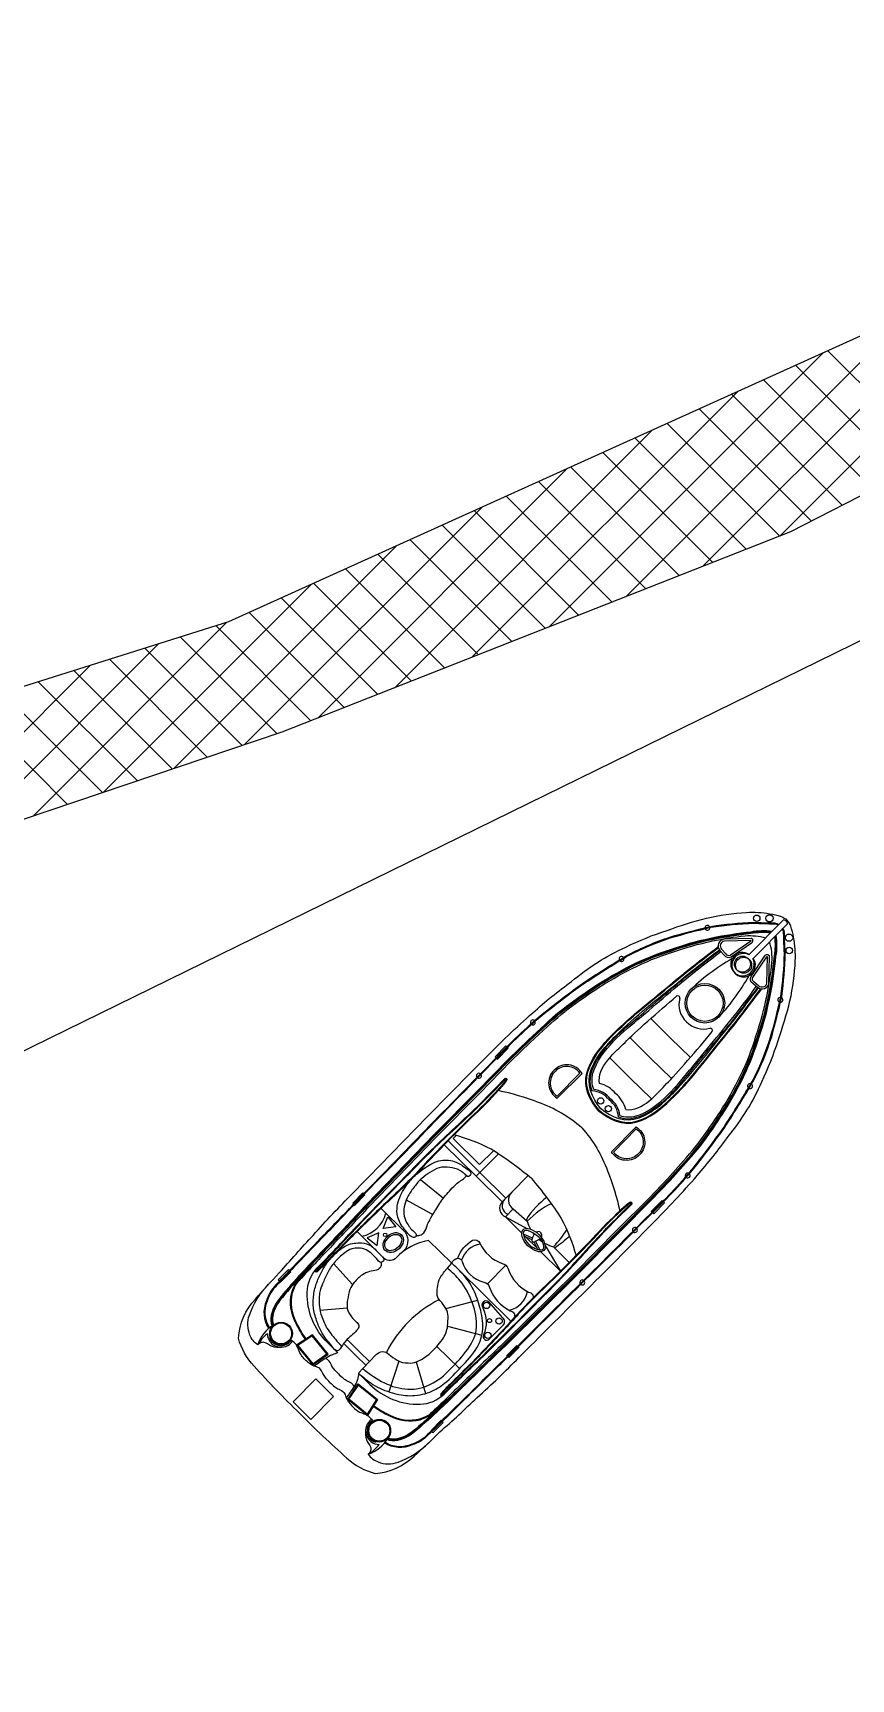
# Model space of a CAD drawing. Header units: metres. Extents: x 268124 to 271097, y 2138069 to 2140457.
# Drawn here: x 270494.3 to 270573, y 2138264.2 to 2138422.5 of the extents above; entities that cross this region are included whole.
import ezdxf

# ---------------------------------------------------------------- set-up
doc = ezdxf.new("R2010")
doc.units = ezdxf.units.M
doc.layers.add('PORT', color=5, linetype='Continuous')
doc.layers.add('village', color=3, linetype='Continuous')

msp = doc.modelspace()

# ---------------------------------------------------------------- linework, layer by layer
at = {"color": 32, "true_color": 0xcd6928}
for p, q in [((270555.63, 2138325.83), (270553.72, 2138327.72)), ((270553.71, 2138323.89), (270551.71, 2138325.87)), ((270555.63, 2138325.83), (270557.54, 2138323.94)), ((270551.79, 2138321.95), (270549.79, 2138323.93)), ((270553.71, 2138323.89), (270555.71, 2138321.92)), ((270551.79, 2138321.95), (270553.8, 2138319.97)), ((270536.94, 2138312.53), (270533.87, 2138315.56)), ((270537.3, 2138312.9), (270534.23, 2138315.93)), ((270531.59, 2138312.23), (270533.8, 2138310.44)), ((270530.21, 2138310.26), (270532.77, 2138308.87)), ((270540.49, 2138309.39), (270539.74, 2138308.63)), ((270539.74, 2138308.63), (270541.31, 2138307.08)), ((270539.74, 2138308.63), (270541.8, 2138307.51)), ((270542.36, 2138306.57), (270541.5, 2138306.97)), ((270542.29, 2138306.43), (270541.54, 2138306.78)), ((270541.67, 2138306.72), (270542.79, 2138305.62)), ((270542.49, 2138306.24), (270542.87, 2138305.45)), ((270542.63, 2138306.3), (270543.05, 2138305.43)), ((270543.15, 2138305.26), (270545.03, 2138303.4)), ((270543.57, 2138305.88), (270545.03, 2138303.4)), ((270523.22, 2138304.15), (270525.05, 2138302.13)), ((270535.17, 2138303.62), (270540.27, 2138298.58)), ((270538.02, 2138302.18), (270539.8, 2138303.97)), ((270534.03, 2138299.8), (270537.09, 2138300.62)), ((270521.91, 2138299.66), (270524.53, 2138299.89)), ((270534.19, 2138298.11), (270537.48, 2138297.26)), ((270517.14, 2138297.05), (270517.07, 2138297.03)), ((270524.19, 2138296.44), (270525.39, 2138295.26)), ((270524.53, 2138296.84), (270525.75, 2138295.62)), ((270526.67, 2138294.72), (270525.75, 2138295.62)), ((270533.15, 2138296.16), (270535.34, 2138294.03)), ((270526.31, 2138294.35), (270525.39, 2138295.26)), ((270529.48, 2138294.76), (270528.54, 2138291.8)), ((270531.17, 2138294.67), (270532.06, 2138291.63)), ((270527.28, 2138287.03), (270527.25, 2138286.95))]:
    msp.add_line(p, q, dxfattribs=at)
for points in [[(270519.94, 2138289.75, -0.01736), (270515.58, 2138294.27, -0.12634), (270514.07, 2138296.96, -0.172899), (270515.7, 2138300.72, -0.013884), (270518, 2138303.23, -0.008973), (270521.26, 2138306.85, -0.01509), (270525.07, 2138310.91, 0.002245), (270531.06, 2138317.06, -0.003342), (270537.75, 2138323.84, -0.016984), (270542.37, 2138328.25, -0.024546), (270546.11, 2138331.27, -0.067942), (270551.33, 2138334.58, -0.033948), (270555.29, 2138336.18, -0.022001), (270559.08, 2138337.36, -0.042872), (270562.93, 2138337.91, -0.059514), (270565.18, 2138337.78, -0.046364), (270566.26, 2138337.51, -0.104882), (270566.85, 2138337.17, -0.104882)], [(270519.94, 2138289.75, 0.01736), (270524.51, 2138285.43, 0.12634), (270527.22, 2138283.95, 0.172899), (270530.96, 2138285.62, 0.013884), (270533.45, 2138287.95, 0.008973), (270537.03, 2138291.25, 0.01509), (270541.05, 2138295.1, -0.002245), (270547.13, 2138301.17, 0.003342), (270553.84, 2138307.93, 0.016984), (270558.19, 2138312.6, 0.024546), (270561.18, 2138316.37, 0.067942), (270564.42, 2138321.63, 0.033948), (270565.98, 2138325.6, 0.022001), (270567.12, 2138329.4, 0.042872), (270567.63, 2138333.26, 0.059514), (270567.47, 2138335.51, 0.046364), (270567.19, 2138336.58, 0.104882), (270566.85, 2138337.17, 0.104882)], [(270522, 2138306.6, 0.006425), (270525.64, 2138310.38, 0.002217), (270531.62, 2138316.51, -0.003368), (270538.34, 2138323.38, -0.024633), (270542.67, 2138327.6, -0.015037), (270545.81, 2138330.08, -0.025439), (270547.63, 2138331.38, -0.013843), (270551.56, 2138333.84, -0.040266), (270555.57, 2138335.53, -0.016729), (270559.51, 2138336.56, -0.029739), (270563.63, 2138336.96, 0.01525), (270565.58, 2138336.9, -0.132389), (270565.93, 2138336.82, -0.028442), (270566.06, 2138336.76, -0.028442)], [(270522.05, 2138306.54, 0.006424), (270525.7, 2138310.33, 0.002217), (270531.68, 2138316.46, -0.003368), (270538.39, 2138323.33, -0.024633), (270542.72, 2138327.55, -0.015038), (270545.86, 2138330.02, -0.025461), (270547.67, 2138331.31, -0.013839), (270551.6, 2138333.77, -0.040238), (270555.6, 2138335.45, -0.016715), (270559.52, 2138336.48, -0.029693), (270563.63, 2138336.88, 0.015234), (270565.59, 2138336.82, -0.134036), (270565.9, 2138336.75, -0.024879), (270566, 2138336.7, -0.024879)], [(270536.72, 2138292.04, -0.006424), (270540.46, 2138295.73, -0.002217), (270546.52, 2138301.78, 0.003368), (270553.32, 2138308.57, 0.024633), (270557.49, 2138312.94, 0.015038), (270559.93, 2138316.1, 0.025461), (270561.2, 2138317.93, 0.013839), (270563.62, 2138321.89, 0.040238), (270565.25, 2138325.9, 0.016715), (270566.24, 2138329.84, 0.029693), (270566.59, 2138333.96, -0.015234), (270566.51, 2138335.91, 0.134036), (270566.44, 2138336.22, 0.024879), (270566.38, 2138336.32, 0.024879)], [(270536.77, 2138291.99, -0.006425), (270540.51, 2138295.67, -0.002217), (270546.58, 2138301.72, 0.003368), (270553.37, 2138308.51, 0.024633), (270557.55, 2138312.89, 0.015037), (270559.99, 2138316.06, 0.025439), (270561.26, 2138317.89, 0.013843), (270563.69, 2138321.85, 0.040266), (270565.33, 2138325.88, 0.016729), (270566.32, 2138329.83, 0.029739), (270566.67, 2138333.96, -0.01525), (270566.59, 2138335.91, 0.132389), (270566.51, 2138336.25, 0.028442), (270566.44, 2138336.38, 0.028442)], [(270543.59, 2138327.17, -0.031596), (270546.32, 2138329.41, -0.004928), (270548.26, 2138330.75, -0.02844), (270551.81, 2138332.8, -0.042875), (270555.63, 2138334.34, -0.035347), (270559.59, 2138335.46, -0.024093), (270563.37, 2138336.05, -0.079837), (270565.42, 2138336.11)], [(270543.65, 2138327.11, -0.031592), (270546.37, 2138329.35, -0.004926), (270548.3, 2138330.69, -0.028436), (270551.84, 2138332.73, -0.042895), (270555.66, 2138334.27, -0.035363), (270559.61, 2138335.39, -0.024111), (270563.38, 2138335.98, -0.077658), (270565.35, 2138336.04, -0.077658)], [(270543.7, 2138327.06, -0.031588), (270546.41, 2138329.29, -0.004924), (270548.34, 2138330.62, -0.028433), (270551.88, 2138332.66, -0.042917), (270555.68, 2138334.19, -0.035379), (270559.63, 2138335.31, -0.02413), (270563.39, 2138335.9, -0.075408), (270565.28, 2138335.97, -0.075408)], [(270543.8, 2138326.94, -0.031581), (270546.5, 2138329.16, -0.00492), (270548.43, 2138330.5, -0.028426), (270551.95, 2138332.52, -0.042959), (270555.73, 2138334.05, -0.035411), (270559.66, 2138335.16, -0.028829), (270562.82, 2138335.66, -0.092336), (270564.77, 2138335.46, -0.080328)], [(270556.99, 2138313.91, 0.031588), (270559.19, 2138316.65, 0.004924), (270560.5, 2138318.6, 0.028433), (270562.5, 2138322.15, 0.042917), (270563.99, 2138325.98, 0.035379), (270565.07, 2138329.93, 0.02413), (270565.62, 2138333.71, 0.075408), (270565.66, 2138335.59, 0.075408)], [(270557.04, 2138313.86, 0.031592), (270559.25, 2138316.61, 0.004926), (270560.57, 2138318.56, 0.028436), (270562.57, 2138322.12, 0.042895), (270564.06, 2138325.95, 0.035363), (270565.14, 2138329.92, 0.024111), (270565.69, 2138333.69, 0.077658), (270565.73, 2138335.66, 0.077658)], [(270557.1, 2138313.81, 0.031596), (270559.32, 2138316.56, 0.004928), (270560.63, 2138318.51, 0.02844), (270562.64, 2138322.09, 0.042875), (270564.14, 2138325.93, 0.035347), (270565.22, 2138329.9, 0.024093), (270565.77, 2138333.68, 0.079837), (270565.8, 2138335.73)], [(270560.38, 2138334.26), (270560.79, 2138333.79, 0.382221), (270561.45, 2138333.64), (270563.42, 2138334.99, 0.786544), (270563.37, 2138335.41), (270560.79, 2138335.32, 0.616464), (270560.38, 2138334.26, 3.844907)], [(270556.87, 2138314.02, 0.031581), (270559.06, 2138316.74, 0.00492), (270560.37, 2138318.68, 0.028426), (270562.36, 2138322.22, 0.042959), (270563.85, 2138326.02, 0.035411), (270564.91, 2138329.96, 0.028829), (270565.38, 2138333.13, 0.092336), (270565.16, 2138335.08, 0.080328)], [(270564, 2138330.68), (270563.53, 2138331.08, -0.382221), (270563.38, 2138331.74), (270564.7, 2138333.72, -0.786544), (270565.13, 2138333.68), (270565.06, 2138331.1, -0.616464), (270564, 2138330.68, -3.844907)], [(270543.59, 2138327.17), (270541.92, 2138325.63), (270540.04, 2138323.81), (270537.06, 2138320.75), (270532.93, 2138316.58), (270526.39, 2138309.82, -0.002601), (270522.88, 2138306.1, 0.004411), (270519.89, 2138302.95, 0.013009), (270517.94, 2138300.69, 0.113396), (270517.22, 2138299.16, 0.146005), (270517.3, 2138298.13, 1.595219)], [(270543.64, 2138327.11), (270541.98, 2138325.58), (270540.1, 2138323.75), (270537.11, 2138320.7), (270532.99, 2138316.53), (270526.45, 2138309.76, -0.002601), (270522.94, 2138306.05, 0.004411), (270519.95, 2138302.9, 0.013003), (270518, 2138300.64, 0.113337), (270517.29, 2138299.14, 0.144821), (270517.37, 2138298.17, 0.138987)], [(270543.7, 2138327.05), (270542.03, 2138325.52), (270540.15, 2138323.7), (270537.17, 2138320.64), (270533.04, 2138316.47), (270526.5, 2138309.71, -0.002601), (270522.99, 2138306, 0.00441), (270520, 2138302.85, 0.012997), (270518.06, 2138300.59, 0.113276), (270517.37, 2138299.12, 0.142458), (270517.43, 2138298.21, 0.142458)], [(270543.8, 2138326.94), (270542.13, 2138325.41), (270540.26, 2138323.59), (270537.28, 2138320.54), (270533.15, 2138316.37), (270526.62, 2138309.6, -0.002601), (270523.1, 2138305.89, 0.00441), (270520.12, 2138302.74, 0.002867), (270519.68, 2138302.26, 0.002867)], [(270544.74, 2138320.03), (270547.12, 2138322.43, 0.483063), (270544.44, 2138322.75, 0.50024), (270544.74, 2138320.03, 0.418424)], [(270523.62, 2138295.56), (270522.63, 2138296.54, -0.202722), (270520.67, 2138301.35, -0.178768), (270521.62, 2138303.69, 0.010028), (270524.9, 2138307.15, -0.005356), (270530.4, 2138312.8, -0.016605), (270534.95, 2138317.26, 0.018921), (270539.65, 2138321.91, -0.925873), (270539.86, 2138321.75, -0.041202), (270539.12, 2138320.84, -0.024461), (270536.46, 2138318.14, 0.012888), (270531.35, 2138312.92, -0.019359), (270528.29, 2138309.94, 0.002375), (270524.74, 2138306.49, -0.006386), (270522.55, 2138304.24, -0.013656), (270521.65, 2138303.35, -0.862706), (270521.46, 2138303.5, 0.648089)], [(270521.52, 2138303.46, -0.016488), (270521.68, 2138303.64, 0.010023), (270524.96, 2138307.1, -0.005356), (270530.45, 2138312.75, -0.016607), (270535, 2138317.2, 0.018921), (270539.71, 2138321.85, 0.01143), (270539.71, 2138321.86, -0.913283), (270539.8, 2138321.79, -0.041174), (270539.06, 2138320.89, -0.024478), (270536.4, 2138318.19, 0.012889), (270531.3, 2138312.97, -0.019362), (270528.24, 2138309.99, 0.002377), (270524.69, 2138306.54, -0.006391), (270522.49, 2138304.29, -0.013664), (270521.6, 2138303.41, 0.000701), (270521.6, 2138303.41, -0.819976), (270521.52, 2138303.46, -0.819976)], [(270547.09, 2138317.19, 0.096403), (270542.93, 2138319.63, 0.040538), (270539.05, 2138320.77, 1.92312)], [(270542.26, 2138312.31, 0.033687), (270538.39, 2138315.13, 0.051879), (270534.81, 2138316.51, 1.92312)], [(270547.09, 2138317.19, -0.096403), (270549.57, 2138313.06, -0.040538), (270550.75, 2138309.2, -1.92312)], [(270549.95, 2138314.88), (270552.32, 2138317.28, -0.483063), (270552.67, 2138314.61, -0.50024), (270549.95, 2138314.88, -0.418424)], [(270557.1, 2138313.81), (270555.58, 2138312.12), (270553.78, 2138310.22), (270550.76, 2138307.2), (270546.63, 2138303.03), (270539.94, 2138296.42, 0.002601), (270536.27, 2138292.87, -0.004411), (270533.15, 2138289.84, -0.013009), (270530.9, 2138287.86, -0.113396), (270529.38, 2138287.13, -0.146005), (270528.35, 2138287.2, -1.595219)], [(270557.04, 2138313.86), (270555.53, 2138312.17), (270553.72, 2138310.27), (270550.7, 2138307.26), (270546.58, 2138303.09), (270539.88, 2138296.47, 0.002601), (270536.21, 2138292.92, -0.004411), (270533.09, 2138289.9, -0.013003), (270530.86, 2138287.92, -0.113337), (270529.36, 2138287.2, -0.144821), (270528.39, 2138287.26, -0.138987)], [(270556.99, 2138313.91), (270555.47, 2138312.23), (270553.67, 2138310.33), (270550.65, 2138307.31), (270546.52, 2138303.14), (270539.83, 2138296.53, 0.002601), (270536.16, 2138292.97, -0.00441), (270533.04, 2138289.95, -0.012997), (270530.81, 2138287.98, -0.113276), (270529.35, 2138287.28, -0.142458), (270528.43, 2138287.33, -0.142458)], [(270556.87, 2138314.01), (270555.36, 2138312.33), (270553.56, 2138310.43), (270550.54, 2138307.42), (270546.41, 2138303.25), (270539.72, 2138296.64, 0.002601), (270536.05, 2138293.08, -0.00441), (270532.94, 2138290.07, -0.002867), (270532.45, 2138289.62, -0.002867)], [(270541.91, 2138312.58), (270540.35, 2138311, 0.462925), (270540.49, 2138309.39), (270541.84, 2138308.21)], [(270542.26, 2138312.31, -0.033687), (270545.12, 2138308.47, -0.051879), (270546.54, 2138304.91, -1.92312)], [(270525.62, 2138293.59), (270526.71, 2138292.51, 0.202722), (270531.54, 2138290.6, 0.178768), (270533.86, 2138291.58, -0.010028), (270537.29, 2138294.9, 0.005356), (270542.88, 2138300.46, 0.016605), (270547.29, 2138305.06, -0.018921), (270551.88, 2138309.81, 0.925873), (270551.73, 2138310.02, 0.041202), (270550.82, 2138309.26, 0.024461), (270548.15, 2138306.57, -0.012888), (270542.98, 2138301.41, 0.019359), (270540.04, 2138298.32, -0.002375), (270536.63, 2138294.73, 0.006386), (270534.4, 2138292.51, 0.013656), (270533.52, 2138291.6, 0.862706), (270533.68, 2138291.42, -0.648089)], [(270533.63, 2138291.48, 0.016488), (270533.81, 2138291.63, -0.010023), (270537.24, 2138294.96, 0.005356), (270542.82, 2138300.51, 0.016607), (270547.23, 2138305.11, -0.018921), (270551.83, 2138309.87, -0.01143), (270551.83, 2138309.87, 0.913283), (270551.77, 2138309.96, 0.041174), (270550.87, 2138309.21, 0.024478), (270548.21, 2138306.52, -0.012889), (270543.04, 2138301.36, 0.019362), (270540.09, 2138298.26, -0.002377), (270536.69, 2138294.68, 0.006391), (270534.45, 2138292.46, 0.013664), (270533.58, 2138291.55, -0.000701), (270533.58, 2138291.55, 0.819976), (270533.63, 2138291.48, 0.819976)], [(270539.67, 2138310.31), (270539.43, 2138310.07, 0.516839), (270539.74, 2138308.63, 0.282905)], [(270540.35, 2138311), (270539.67, 2138310.31, 0.545737), (270539.99, 2138308.89, 0.282905)], [(270527.78, 2138309.45), (270530.11, 2138307.15, -0.406088), (270529.78, 2138305.19)], [(270534.58, 2138304.16), (270532.36, 2138306.35, 0.158322), (270529.25, 2138304.7, -0.417676), (270528.09, 2138304.63), (270525.48, 2138307.21)], [(270522, 2138306.6, -0.002942), (270519.35, 2138303.85, 0.002013), (270517.68, 2138302.08, 0.130442), (270516.77, 2138300.55, 0.261246), (270516.99, 2138297.89, 0.209197)], [(270522.05, 2138306.55, -0.002941), (270519.41, 2138303.79, 0.002014), (270517.74, 2138302.03, 0.130992), (270516.84, 2138300.52, 0.261832), (270517.06, 2138297.94, 0.261832)], [(270535.16, 2138304.66, -0.164009), (270536.58, 2138306.38, -0.407559), (270537.3, 2138306.09, 0.20466), (270539.44, 2138304.15, -0.28657), (270540.01, 2138303.63, 0.198759), (270541.98, 2138301.39, -0.45148), (270542.41, 2138300.77, -1.463971)], [(270520.59, 2138296.89, -0.043334), (270519.66, 2138298.44, -0.18333), (270519.26, 2138301.33, -0.123985), (270520.39, 2138303.16, 0.015377), (270521.38, 2138304.32)], [(270525.62, 2138293.59), (270526.02, 2138294.05), (270527.32, 2138295.38, -0.448043), (270528.55, 2138295.4, 0.025561), (270529.33, 2138294.84, 0.15676), (270530.4, 2138294.58, 0.144288), (270531.21, 2138294.69, 0.079427), (270532.52, 2138295.53, 0.054179), (270533.68, 2138296.83, 0.127294), (270534.19, 2138298.14, -0.025195), (270534.25, 2138299.09, 0.112656), (270534.02, 2138299.81, 0.061652), (270533.46, 2138300.56, -0.222278), (270533.18, 2138301.27, -0.049109), (270533.24, 2138302, -0.09997), (270533.47, 2138302.76, -0.045992), (270534.17, 2138303.7), (270534.58, 2138304.16)], [(270534.58, 2138304.16, -0.291269), (270535.18, 2138304.66, -0.299867), (270535.58, 2138304.35, 0.273478), (270537.67, 2138302.36, -0.28657), (270538.23, 2138301.84, 0.198759), (270540.21, 2138299.59, -0.45148), (270540.63, 2138298.98, -1.463971)], [(270515.92, 2138296.31, -0.164393), (270515.18, 2138297.26, -0.188684), (270515.12, 2138299.17, -0.10758), (270516.96, 2138302.14)], [(270520.53, 2138296.85, -0.043195), (270519.59, 2138298.41, -0.183415), (270519.19, 2138301.35, -0.094511), (270519.99, 2138302.83)], [(270527.08, 2138290.47, 0.043334), (270528.64, 2138289.56, 0.18333), (270531.53, 2138289.2, 0.123985), (270533.35, 2138290.35, -0.015377), (270534.49, 2138291.35)], [(270536.77, 2138291.99, 0.002942), (270534.05, 2138289.31, -0.002013), (270532.3, 2138287.62, -0.130442), (270530.78, 2138286.7, -0.261246), (270528.12, 2138286.89, -0.209197)], [(270536.72, 2138292.04, 0.002941), (270533.99, 2138289.37, -0.002014), (270532.25, 2138287.68, -0.130992), (270530.75, 2138286.77, -0.261832), (270528.16, 2138286.95, -0.261832)], [(270527.04, 2138290.41, 0.043195), (270528.6, 2138289.49, 0.183415), (270531.55, 2138289.12, 0.094511), (270533.02, 2138289.94)], [(270526.55, 2138285.8, 0.164393), (270527.51, 2138285.06, 0.188684), (270529.42, 2138285.03, 0.10758), (270532.37, 2138286.9)]]:
    msp.add_lwpolyline(points, format="xyb", dxfattribs=at)
for points in [[(270566.49, 2138337.2), (270563.17, 2138333.84)], [(270563.2, 2138333.86), (270566.49, 2138337.2)], [(270566.88, 2138336.82), (270563.55, 2138333.46)], [(270563.58, 2138333.49), (270566.88, 2138336.82)], [(270539.87, 2138324.97), (270539.78, 2138325.07), (270538.75, 2138324.03), (270538.85, 2138323.92)], [(270538.9, 2138323.87), (270538.98, 2138323.8), (270540, 2138324.84), (270539.92, 2138324.92)], [(270535, 2138316.46), (270534.72, 2138316.17), (270537.27, 2138313.65), (270538.6, 2138314.99)], [(270539.43, 2138310.07), (270536.94, 2138312.53), (270539.07, 2138314.69)], [(270539.79, 2138310.43), (270537.3, 2138312.9)], [(270526.11, 2138310.86), (270526.04, 2138310.93), (270525.06, 2138309.94), (270525.14, 2138309.85)], [(270525.2, 2138309.8), (270525.25, 2138309.74), (270526.24, 2138310.74), (270526.17, 2138310.81)], [(270553.85, 2138309.08), (270553.78, 2138309.15), (270554.81, 2138310.19), (270554.89, 2138310.12)], [(270554.95, 2138310.06), (270555.04, 2138309.97), (270554.01, 2138308.93), (270553.91, 2138309.03)], [(270544.36, 2138305.75), (270545.87, 2138304.23)], [(270518.99, 2138303.47), (270518.89, 2138303.56), (270517.9, 2138302.56), (270518.02, 2138302.44)], [(270518.07, 2138302.39), (270518.11, 2138302.35), (270519.1, 2138303.35), (270519.05, 2138303.41)], [(270539.93, 2138295.22), (270539.88, 2138295.28), (270540.86, 2138296.27), (270540.93, 2138296.2)], [(270540.99, 2138296.15), (270541.06, 2138296.08), (270540.07, 2138295.09), (270539.99, 2138295.17)], [(270532.6, 2138288.02), (270532.56, 2138288.05), (270533.56, 2138289.06), (270533.62, 2138289)], [(270533.67, 2138288.95), (270533.77, 2138288.85), (270532.77, 2138287.84), (270532.66, 2138287.96)]]:
    msp.add_lwpolyline(points, dxfattribs=at)
for points in [[(270560.53, 2138334.38), (270560.94, 2138333.91, 0.383069), (270561.35, 2138333.81), (270563.34, 2138335.16, 0.853636), (270563.36, 2138335.22), (270560.81, 2138335.13, 0.613527)], [(270564.13, 2138330.82), (270563.65, 2138331.23, -0.383069), (270563.54, 2138331.64), (270564.88, 2138333.65, -0.853636), (270564.93, 2138333.66), (270564.87, 2138331.11, -0.613527)], [(270544.72, 2138320.23), (270546.92, 2138322.45, 0.460147), (270544.55, 2138322.64, 0.47706)], [(270550.15, 2138314.86), (270552.34, 2138317.08, -0.460147), (270552.56, 2138314.72, -0.47706)], [(270538.14, 2138300.45, 0.917705), (270537.59, 2138299.88, -0.209704), (270537.65, 2138297.27, 0.850912), (270538.2, 2138296.87), (270539.5, 2138298.18, 0.435659), (270539.51, 2138298.92)]]:
    msp.add_lwpolyline(points, format="xyb", close=True, dxfattribs=at)
for points in [[(270528, 2138307.5), (270528.45, 2138308.63), (270529.2, 2138307.67)], [(270527.58, 2138307.08), (270526.45, 2138306.61), (270527.42, 2138305.87)], [(270521.22, 2138294.4), (270522.69, 2138295.42), (270521.18, 2138297.27), (270519.65, 2138296.28)], [(270521.23, 2138294.5), (270522.58, 2138295.44), (270521.17, 2138297.17), (270519.77, 2138296.27)], [(270519.33, 2138290.84), (270521.51, 2138293.05), (270523.22, 2138291.35), (270521.04, 2138289.14)], [(270524.58, 2138291.07), (270525.59, 2138292.56), (270527.45, 2138291.07), (270526.48, 2138289.53)], [(270524.68, 2138291.09), (270525.61, 2138292.45), (270527.35, 2138291.05), (270526.46, 2138289.64)]]:
    msp.add_lwpolyline(points, close=True, dxfattribs=at)
for centre, radius in [((270563.92, 2138337.34), 0.313), ((270565.15, 2138337.34), 0.349), ((270567.03, 2138335.48), 0.349), ((270562.55, 2138332.93), 0.771), ((270567.05, 2138334.24), 0.313), ((270562.66, 2138332.83), 0.771), ((270558.94, 2138329.17), 1.9), ((270558.94, 2138329.17), 1.9), ((270558.94, 2138329.17), 1.74), ((270558.94, 2138329.17), 1.74), ((270548.91, 2138319.78), 0.305), ((270549.65, 2138319.04), 0.305), ((270528.18, 2138306.9), 0.163), ((270537.93, 2138300.11), 0.304), ((270538.22, 2138298.65), 0.197), ((270539.14, 2138298.61), 0.304), ((270518.17, 2138297.41), 1.09), ((270518.17, 2138297.41), 1.01), ((270538.06, 2138297.23), 0.304), ((270527.62, 2138288.06), 1.09), ((270527.62, 2138288.06), 1.01)]:
    msp.add_circle(centre, radius, dxfattribs=at)
for centre, radius, start, end in [((270566.43, 2138336.75), 0.456, 9.223, 81.4082), ((270566.43, 2138336.75), 0.456, 9.223, 81.4082), ((270559.17, 2138336.43), 0.237, 25.546, 180.6881), ((270559.17, 2138336.43), 0.237, 199.3258, 6.9083), ((270550.91, 2138333.43), 0.237, 36.9315, 205.0271), ((270571.51, 2138315.95), 20.14, 118.643, 133.7138), ((270562.55, 2138332.93), 1.13, 55.1996, 27.6491), ((270562.66, 2138332.83), 1.13, 62.9821, 35.4316), ((270550.91, 2138333.43), 0.237, 223.6622, 18.2964), ((270545.57, 2138341.6), 20.14, 316.9174, 331.9882), ((270556.32, 2138329.69), 0.202, 344.5102, 130.978), ((270558.72, 2138329.05), 2.28, 165.2548, 227.056), ((270566.19, 2138329.49), 0.237, 83.7229, 251.3054), ((270566.19, 2138329.49), 0.237, 269.9431, 65.0852), ((270542.39, 2138327.33), 0.237, 46.6352, 217.0418), ((270542.39, 2138327.33), 0.237, 235.7006, 27.9763), ((270558.82, 2138328.96), 2.28, 223.5753, 285.3764), ((270559.48, 2138326.56), 0.202, 319.6533, 106.121), ((270537.2, 2138322.2), 0.237, 50.3457, 220.4448), ((270537.2, 2138322.2), 0.237, 239.105, 31.6855), ((270548.12, 2138318.65), 2.89, 39.5891, 76.1915), ((270563.28, 2138321.2), 0.237, 72.3348, 226.969), ((270563.28, 2138321.2), 0.237, 245.6041, 53.6998), ((270548.01, 2138318.59), 2.15, 36.6041, 87.8112), ((270548.01, 2138318.59), 2.3, 36.6041, 84.3538), ((270548.47, 2138318.13), 2.15, 2.82, 54.0271), ((270548.47, 2138318.13), 2.3, 6.2774, 54.0271), ((270548.53, 2138318.24), 2.89, 14.4397, 51.0421), ((270557.28, 2138312.61), 0.237, 62.6549, 214.9306), ((270557.28, 2138312.61), 0.237, 233.5895, 43.996), ((270525.25, 2138309.8), 3.12, 282.7842, 344.6716), ((270545.25, 2138309.19), 3.55, 195.9406, 209.2916), ((270543.53, 2138306.22), 1.24, 140.9181, 166.911), ((270545.25, 2138309.19), 3.55, 215.2647, 219.5046), ((270543.53, 2138306.22), 1.24, 131.431, 131.7004), ((270542.91, 2138306.86), 0.347, 326.1179, 124.4635), ((270552.2, 2138307.36), 0.237, 58.9457, 211.5262), ((270552.2, 2138307.36), 0.237, 230.1864, 40.2855), ((270537.67, 2138303.8), 2.24, 98.5156, 162.7198), ((270542.44, 2138306.39), 0.166, 135.3156, 315.3156), ((270542.27, 2138307.48), 1.24, 283.7202, 311.3603), ((270545.25, 2138309.19), 3.55, 230.2181, 236.5574), ((270542.27, 2138307.48), 1.24, 318.9309, 319.2002), ((270545.25, 2138309.19), 3.55, 240.7498, 255.5056), ((270547.14, 2138302.32), 0.237, 56.5376, 212.7867), ((270547.14, 2138302.32), 0.237, 231.4109, 37.9134), ((270538.31, 2138290.63), 11.17, 116.2151, 153.6877), ((270539.65, 2138301.84), 2.24, 281.9401, 350.0875), ((270519.26, 2138295.21), 3.52, 121.3113, 161.6469), ((270518.99, 2138294.59), 3.52, 127.441, 150.6735), ((270518.17, 2138297.41), 1.32, 181.0882, 325.9898), ((270518.17, 2138297.41), 1.17, 199.0399, 325.9898), ((270527.62, 2138288.06), 1.32, 124.6414, 269.543), ((270527.62, 2138288.06), 1.17, 124.6414, 251.5913), ((270525.41, 2138289.13), 3.52, 288.9843, 329.3199), ((270524.8, 2138288.85), 3.52, 299.9577, 323.1902)]:
    msp.add_arc(centre, radius, start, end, dxfattribs=at)
for start_param, end_param in [(0.830012, 1.576846), (4.712389, 5.232342)]:
    msp.add_ellipse((270543.11, 2138306.99), major_axis=(2.91, 2.95), ratio=0.425319, start_param=start_param, end_param=end_param, dxfattribs=at)
for centre, major_axis, ratio in [((270528.96, 2138306.16), (0.797, 0.737), 0.758117), ((270542.44, 2138306.39), (1, -0.99), 0.533092)]:
    msp.add_ellipse(centre, major_axis=major_axis, ratio=ratio, dxfattribs=at)
for points, knots in [([(270548.71, 2138318.83), (270547.85, 2138319.83), (270547.2, 2138321.14), (270547.93, 2138323.74), (270548.8, 2138324.84), (270551.49, 2138327.72), (270553.55, 2138329.22), (270557.05, 2138332.18), (270558.6, 2138333.39), (270560.22, 2138334.62)], [0, 0, 0, 0, 0.0462196, 0.0462196, 0.0924392, 0.0924392, 0.1947325, 0.1947325, 0.2709084, 0.2709084, 0.2709084, 0.2709084]), ([(270548.77, 2138318.88), (270547.89, 2138319.91), (270547.27, 2138321.26), (270548.1, 2138323.89), (270549.02, 2138324.99), (270551.76, 2138327.84), (270553.81, 2138329.36), (270557.24, 2138332.24), (270558.7, 2138333.37), (270560.24, 2138334.53)], [0, 0, 0, 0, 0.0480884, 0.0480884, 0.0961768, 0.0961768, 0.1985377, 0.1985377, 0.2704106, 0.2704106, 0.2704106, 0.2704106]), ([(270548.94, 2138319.03), (270548.04, 2138320.08), (270547.5, 2138321.41), (270548.45, 2138324.03), (270549.43, 2138325.11), (270552.26, 2138327.97), (270554.36, 2138329.54), (270557.7, 2138332.3), (270559.02, 2138333.32), (270560.33, 2138334.32)], [0, 0, 0, 0, 0.0508337, 0.0508337, 0.1016674, 0.1016674, 0.2060328, 0.2060328, 0.2709084, 0.2709084, 0.2709084, 0.2709084]), ([(270548.09, 2138320.73), (270547.99, 2138321.01), (270547.71, 2138322.22), (270549.23, 2138325.15), (270552.79, 2138327.99), (270556.58, 2138331.37), (270559.28, 2138333.42), (270560.38, 2138334.26)], [0.0234044, 0.0234044, 0.0234044, 0.0234044, 0.0350942, 0.0739111, 0.138251, 0.2165713, 0.2709084, 0.2709084, 0.2709084, 0.2709084]), ([(270548.24, 2138320.88), (270548.07, 2138321.39), (270548.02, 2138321.91), (270548.48, 2138323.56), (270549.32, 2138324.64), (270550.99, 2138326.38), (270551.92, 2138327.12), (270554.69, 2138329.46), (270556.52, 2138331.08), (270559.11, 2138333.1), (270559.79, 2138333.62), (270560.47, 2138334.14)], [0.0248254, 0.0248254, 0.0248254, 0.0248254, 0.0474598, 0.0474598, 0.0949196, 0.0949196, 0.1423794, 0.1423794, 0.237299, 0.237299, 0.2709084, 0.2709084, 0.2709084, 0.2709084]), ([(270548.71, 2138318.83), (270549.72, 2138317.99), (270551.03, 2138317.35), (270553.62, 2138318.11), (270554.72, 2138318.99), (270557.56, 2138321.71), (270559.04, 2138323.78), (270561.97, 2138327.32), (270563.15, 2138328.88), (270564.37, 2138330.52)], [0, 0, 0, 0, 0.0462196, 0.0462196, 0.0924392, 0.0924392, 0.1947325, 0.1947325, 0.2709084, 0.2709084, 0.2709084, 0.2709084]), ([(270548.76, 2138318.89), (270549.8, 2138318.02), (270551.15, 2138317.42), (270553.77, 2138318.28), (270554.86, 2138319.21), (270557.68, 2138321.98), (270559.18, 2138324.05), (270562.02, 2138327.51), (270563.13, 2138328.99), (270564.28, 2138330.53)], [0, 0, 0, 0, 0.0480884, 0.0480884, 0.0961768, 0.0961768, 0.1985377, 0.1985377, 0.2704106, 0.2704106, 0.2704106, 0.2704106]), ([(270548.9, 2138319.07), (270549.97, 2138318.18), (270551.3, 2138317.66), (270553.9, 2138318.63), (270554.98, 2138319.62), (270557.8, 2138322.49), (270559.35, 2138324.6), (270562.08, 2138327.97), (270563.08, 2138329.3), (270564.07, 2138330.63)], [0, 0, 0, 0, 0.0508337, 0.0508337, 0.1016674, 0.1016674, 0.2060328, 0.2060328, 0.2709084, 0.2709084, 0.2709084, 0.2709084]), ([(270550.62, 2138318.24), (270550.89, 2138318.14), (270552.1, 2138317.87), (270555.02, 2138319.43), (270557.82, 2138323.02), (270561.15, 2138326.84), (270563.18, 2138329.56), (270564.01, 2138330.67)], [0.0234044, 0.0234044, 0.0234044, 0.0234044, 0.0350942, 0.0739111, 0.138251, 0.2165713, 0.2709084, 0.2709084, 0.2709084, 0.2709084]), ([(270550.76, 2138318.38), (270551.27, 2138318.22), (270551.79, 2138318.18), (270553.44, 2138318.65), (270554.51, 2138319.51), (270556.23, 2138321.2), (270556.96, 2138322.14), (270559.27, 2138324.93), (270560.87, 2138326.78), (270562.86, 2138329.39), (270563.37, 2138330.08), (270563.88, 2138330.77)], [0.0248254, 0.0248254, 0.0248254, 0.0248254, 0.0474598, 0.0474598, 0.0949196, 0.0949196, 0.1423794, 0.1423794, 0.237299, 0.237299, 0.2709084, 0.2709084, 0.2709084, 0.2709084]), ([(270548.81, 2138321.46), (270548.48, 2138323.02), (270550.43, 2138324.56), (270552.14, 2138326.33), (270554.56, 2138328.46), (270556.19, 2138329.84)], [0.0313661, 0.0313661, 0.0313661, 0.0313661, 0.1084744, 0.1084744, 0.1920729, 0.1920729, 0.1920729, 0.1920729]), ([(270551.33, 2138318.96), (270552.9, 2138318.65), (270554.42, 2138320.61), (270556.16, 2138322.34), (270558.27, 2138324.79), (270559.64, 2138326.44)], [0.0313661, 0.0313661, 0.0313661, 0.0313661, 0.1084744, 0.1084744, 0.1920729, 0.1920729, 0.1920729, 0.1920729]), ([(270529.64, 2138306.79), (270529.4, 2138307.06), (270528.75, 2138306.96), (270528.03, 2138306.1), (270528.09, 2138305.55), (270528.82, 2138305.26), (270529.49, 2138305.59), (270529.83, 2138306.35), (270529.79, 2138306.63), (270529.64, 2138306.79)], [0, 0, 0, 0, 1.743273, 1.743273, 3.486547, 3.486547, 5.22982, 5.22982, 6.283185, 6.283185, 6.283185, 6.283185]), ([(270543.34, 2138305.5), (270543.45, 2138305.62), (270543.46, 2138305.91), (270542.92, 2138306.94), (270541.89, 2138307.47), (270541.32, 2138307.15), (270541.59, 2138306.27), (270542.72, 2138305.41), (270543.19, 2138305.36), (270543.34, 2138305.5)], [0, 0, 0, 0, 1.031451, 1.031451, 2.992455, 2.992455, 4.95346, 4.95346, 6.283185, 6.283185, 6.283185, 6.283185]), ([(270526.02, 2138294.05), (270527.36, 2138292.92), (270528.8, 2138292.14), (270531.9, 2138291.96), (270533.3, 2138292.76), (270535.65, 2138295.24), (270536.9, 2138296.52), (270537.03, 2138299.49), (270536.39, 2138301.24), (270535.04, 2138302.92), (270534.63, 2138303.29), (270534.17, 2138303.7)], [0, 0, 0, 0, 0.0684102, 0.0684102, 0.1368204, 0.1368204, 0.2052306, 0.2052306, 0.2736407, 0.2736407, 0.2974604, 0.2974604, 0.2974604, 0.2974604]), ([(270523.68, 2138293.53), (270523.53, 2138293.68), (270523.27, 2138293.94), (270522.97, 2138294.39), (270522.81, 2138294.85), (270522.52, 2138294.96), (270522.41, 2138295)], [0, 0, 0, 0, 0.00840925, 0.01405459, 0.02148076, 0.02583256, 0.02583256, 0.02583256, 0.02583256]), ([(270523.68, 2138293.53), (270523.84, 2138293.38), (270524.1, 2138293.12), (270524.55, 2138292.83), (270525.01, 2138292.67), (270525.12, 2138292.38), (270525.16, 2138292.28)], [0, 0, 0, 0, 0.00840925, 0.01405459, 0.02148076, 0.02583256, 0.02583256, 0.02583256, 0.02583256])]:
    msp.add_open_spline(points, degree=3, knots=knots, dxfattribs=at)
for points in [[(270535.64, 2138312.91), (270535.87, 2138312.72), (270536.19, 2138312.51), (270536.42, 2138312.78), (270536.04, 2138313.26), (270535, 2138313.89), (270533.53, 2138314.05), (270532.07, 2138313.39), (270530.92, 2138312.47), (270529.86, 2138311.06), (270529.32, 2138309.44), (270529.48, 2138308.34), (270530.27, 2138307.14), (270530.74, 2138306.72), (270531.03, 2138306.66), (270531.15, 2138306.96), (270530.94, 2138307.22), (270530.24, 2138308.1), (270529.98, 2138308.92), (270530.06, 2138309.82), (270530.39, 2138310.64), (270531.01, 2138311.55), (270531.7, 2138312.33), (270532.49, 2138312.9), (270533.39, 2138313.35), (270534.39, 2138313.38), (270535.36, 2138313.1), (270535.64, 2138312.91)], [(270531.14, 2138306.81), (270531.53, 2138306.87), (270531.89, 2138307.1), (270532.21, 2138307.78), (270532.47, 2138308.33), (270532.95, 2138309.16), (270533.75, 2138310.38), (270534.24, 2138310.96), (270534.78, 2138311.55), (270535.24, 2138311.95), (270535.7, 2138312.28), (270536.01, 2138312.58)], [(270527.78, 2138304.24), (270527.78, 2138303.85), (270527.36, 2138303.51), (270526.68, 2138303.36), (270526, 2138303.05), (270525.2, 2138302.32), (270524.79, 2138301.65), (270524.57, 2138300.64), (270524.53, 2138299.86), (270524.95, 2138299), (270525.39, 2138298.54), (270525.66, 2138298.18), (270525.55, 2138297.84), (270525.04, 2138297.3), (270524.07, 2138296.27), (270523.61, 2138295.73), (270523.01, 2138296.24), (270522.12, 2138297.44), (270521.64, 2138298.5), (270521.3, 2138299.77), (270521.31, 2138301.14), (270521.61, 2138302.33), (270522.09, 2138303.38), (270522.7, 2138304.34), (270523.53, 2138305.21), (270524.53, 2138305.91), (270525.2, 2138306.09), (270525.89, 2138306.12), (270526.86, 2138305.8), (270527.31, 2138305.4), (270527.84, 2138304.87), (270528.05, 2138304.5), (270527.78, 2138304.24), (270527.48, 2138304.46), (270526.92, 2138305.04), (270526.35, 2138305.45), (270525.63, 2138305.62), (270524.97, 2138305.56), (270524.3, 2138305.17), (270523.27, 2138304.21), (270522.62, 2138303.21), (270522.16, 2138302.2), (270521.88, 2138301.3), (270521.83, 2138300.62), (270521.89, 2138299.77), (270522.17, 2138298.8), (270522.48, 2138298.12), (270522.95, 2138297.4), (270523.39, 2138296.86), (270523.72, 2138296.48), (270523.95, 2138296.18), (270523.88, 2138295.96)], [(270525.62, 2138293.59), (270527.01, 2138292.52), (270528.88, 2138291.69), (270530.55, 2138291.43), (270532.48, 2138291.78), (270533.9, 2138292.62), (270535.5, 2138294.2), (270537, 2138296.03), (270537.57, 2138297.84), (270537.3, 2138299.92), (270536.67, 2138301.61), (270535.59, 2138303.19), (270534.58, 2138304.16)], [(270518.25, 2138296.09), (270517.76, 2138296.07), (270516.95, 2138296.34), (270516.53, 2138296.56), (270516.16, 2138296.49), (270515.92, 2138296.31)], [(270522.87, 2138292.71), (270522.44, 2138293.18), (270522.2, 2138293.55), (270521.9, 2138294.03), (270521.45, 2138294.23), (270520.58, 2138294.79), (270519.93, 2138295.66), (270519.7, 2138296.21), (270519.49, 2138296.49), (270519.07, 2138296.8)], [(270523.62, 2138295.56), (270523.1, 2138295.36), (270522.45, 2138295.02), (270521.36, 2138294.27)], [(270522.87, 2138292.71), (270523.35, 2138292.28), (270523.72, 2138292.05), (270524.21, 2138291.75), (270524.41, 2138291.3), (270524.97, 2138290.44), (270525.85, 2138289.8), (270526.4, 2138289.58), (270526.69, 2138289.37), (270527, 2138288.96)], [(270525.62, 2138293.59), (270525.52, 2138292.97), (270525.19, 2138292.31), (270524.44, 2138291.21)], [(270526.3, 2138288.13), (270526.29, 2138287.64), (270526.57, 2138286.83), (270526.79, 2138286.41), (270526.73, 2138286.04), (270526.55, 2138285.8)]]:
    msp.add_spline(points, degree=3, dxfattribs=at)
for points in [[(270543.71, 2138310.49), (270543, 2138309.96), (270542.29, 2138309.24), (270541.73, 2138308.32)], [(270545.9, 2138306.78), (270545.49, 2138306.36), (270545.01, 2138305.97), (270544.46, 2138305.62)]]:
    msp.add_open_spline(points, degree=3, dxfattribs=at)
at = {"layer": 'PORT', "linetype": 'Continuous'}
for p, q in [((270566.13, 2138374.09), (270604.71, 2138412.67)), ((270558.72, 2138371.17), (270592.49, 2138404.94)), ((270551.32, 2138368.26), (270580.26, 2138397.2)), ((270543.91, 2138365.34), (270570.3, 2138391.73)), ((270581.04, 2138381.65), (270570.75, 2138391.93)), ((270575.11, 2138378.59), (270564.57, 2138389.14)), ((270578.07, 2138380.12), (270567.66, 2138390.53)), ((270536.5, 2138362.42), (270562.1, 2138388.02)), ((270572.15, 2138377.07), (270561.48, 2138387.74)), ((270569.19, 2138375.54), (270558.38, 2138386.34)), ((270529.1, 2138359.51), (270553.9, 2138384.31)), ((270566.14, 2138374.09), (270555.29, 2138384.94)), ((270562.92, 2138372.83), (270552.2, 2138383.54)), ((270559.7, 2138371.56), (270549.11, 2138382.15)), ((270521.69, 2138356.59), (270545.7, 2138380.61)), ((270556.48, 2138370.29), (270546.02, 2138380.75)), ((270550.03, 2138367.75), (270539.83, 2138377.95)), ((270553.25, 2138369.02), (270542.92, 2138379.35)), ((270514.62, 2138354.02), (270537.51, 2138376.9)), ((270546.81, 2138366.48), (270536.74, 2138376.55)), ((270543.59, 2138365.21), (270533.65, 2138375.15)), ((270507.86, 2138351.74), (270529.31, 2138373.19)), ((270540.37, 2138363.95), (270530.56, 2138373.76)), ((270537.15, 2138362.68), (270527.47, 2138372.36)), ((270533.92, 2138361.41), (270524.37, 2138370.96)), ((270501.09, 2138349.46), (270521.11, 2138369.49)), ((270530.7, 2138360.14), (270521.28, 2138369.56)), ((270527.48, 2138358.87), (270518.19, 2138368.16)), ((270494.32, 2138347.18), (270512.96, 2138365.83)), ((270521.04, 2138356.33), (270511.89, 2138365.49)), ((270524.26, 2138357.6), (270515.1, 2138366.76)), ((270487.55, 2138344.9), (270506.4, 2138363.76)), ((270517.8, 2138355.08), (270508.47, 2138364.41)), ((270511.08, 2138352.82), (270501.65, 2138362.25)), ((270514.44, 2138353.95), (270505.06, 2138363.33)), ((270480.78, 2138342.62), (270499.84, 2138361.69)), ((270507.72, 2138351.69), (270498.23, 2138361.18)), ((270501, 2138349.43), (270491.41, 2138359.02)), ((270504.36, 2138350.56), (270494.82, 2138360.1)), ((270497.64, 2138348.3), (270488, 2138357.95))]:
    msp.add_line(p, q, dxfattribs=at)
at = {"layer": 'PORT'}
for p, q in [((270614.98, 2138399.15), (270567.17, 2138374.5)), ((270513.16, 2138365.89), (270574.89, 2138393.8)), ((270567.17, 2138374.5), (270518.25, 2138355.24)), ((270456.9, 2138348.13), (270513.16, 2138365.89)), ((270518.25, 2138355.24), (270463.69, 2138336.86))]:
    msp.add_line(p, q, dxfattribs=at)
at = {"layer": 'village', "color": 3}
msp.add_line((270693.09, 2138422.5), (270370.22, 2138264.17), dxfattribs=at)

doc.saveas('drawing.dxf')
